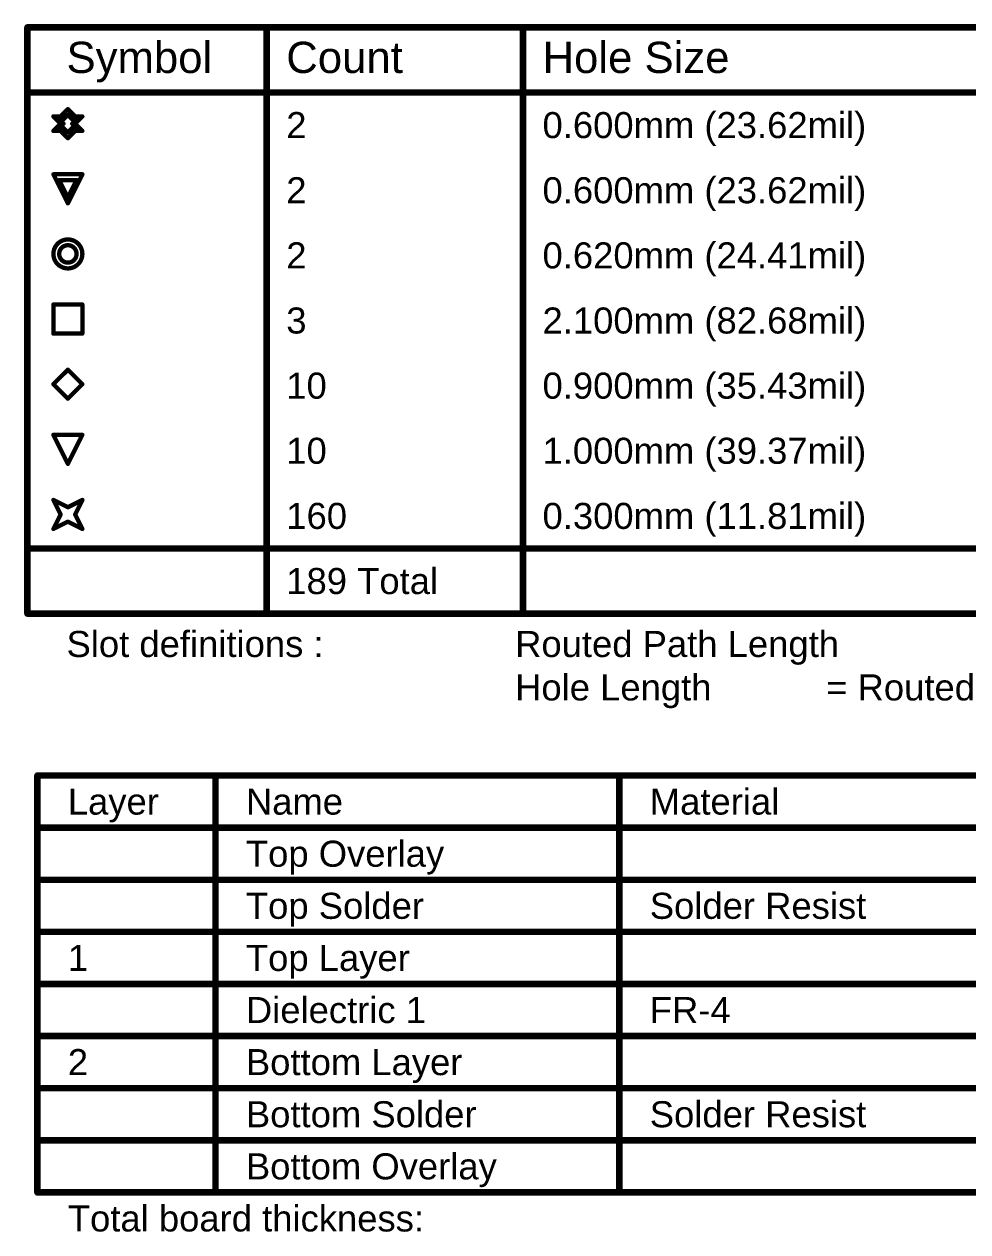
# Model space of a CAD drawing. Header units: inches. Extents: x -5 to 426, y -53 to 116.
# Drawn here: x 83.6 to 138.8, y -38.6 to 32.1 of the extents above; entities that cross this region are included whole.
import ezdxf

# ---------------------------------------------------------------- set-up
doc = ezdxf.new("R2010")
doc.units = ezdxf.units.IN
doc.layers.add('Drill Drawing', color=1, linetype='Continuous')
doc.layers.add('Fabrication', color=76, linetype='Continuous')
doc.styles.add('Arial', font='', dxfattribs={"height": 0.2})
doc.styles.get('Arial').set_extended_font_data('Arial')

msp = doc.modelspace()

# ---------------------------------------------------------------- linework, layer by layer
at = {"layer": 'Drill Drawing'}
for points in [[(83.782, 31.901, 0.381, 0.381, 0), (425.874, 31.901, 0.381, 0.381, 0)], [(83.782, -2.389, 0.381, 0.381, 0), (83.782, 31.901, 0.381, 0.381, 0)], [(97.774, -2.389, 0.381, 0.381, 0), (97.774, 31.901, 0.381, 0.381, 0)], [(112.756, -2.389, 0.381, 0.381, 0), (112.756, 31.901, 0.381, 0.381, 0)], [(83.782, 28.091, 0.381, 0.381, 0), (425.874, 28.091, 0.381, 0.381, 0)], [(85.724, 26.694, 0.254, 0.254, 0), (86.147, 27.117, 0.254, 0.254, 0)], [(85.893, 26.525, 0.254, 0.254, 0), (86.147, 26.779, 0.254, 0.254, 0)], [(86.147, 27.117, 0.254, 0.254, 0), (86.571, 26.694, 0.254, 0.254, 0)], [(86.147, 26.779, 0.254, 0.254, 0), (86.401, 26.525, 0.254, 0.254, 0)], [(85.301, 26.694, 0.254, 0.254, 0), (85.724, 26.271, 0.254, 0.254, 0)], [(85.301, 26.694, 0.254, 0.254, 0), (85.724, 26.694, 0.254, 0.254, 0)], [(85.301, 25.847, 0.254, 0.254, 0), (85.724, 26.271, 0.254, 0.254, 0)], [(85.639, 26.525, 0.254, 0.254, 0), (85.893, 26.271, 0.254, 0.254, 0)], [(85.639, 26.525, 0.254, 0.254, 0), (85.893, 26.525, 0.254, 0.254, 0)], [(85.639, 26.017, 0.254, 0.254, 0), (85.893, 26.271, 0.254, 0.254, 0)], [(85.639, 26.017, 0.254, 0.254, 0), (85.893, 26.017, 0.254, 0.254, 0)], [(85.893, 26.017, 0.254, 0.254, 0), (86.147, 25.763, 0.254, 0.254, 0)], [(86.147, 25.763, 0.254, 0.254, 0), (86.401, 26.017, 0.254, 0.254, 0)], [(86.401, 26.525, 0.254, 0.254, 0), (86.655, 26.525, 0.254, 0.254, 0)], [(86.401, 26.271, 0.254, 0.254, 0), (86.655, 26.525, 0.254, 0.254, 0)], [(86.401, 26.271, 0.254, 0.254, 0), (86.655, 26.017, 0.254, 0.254, 0)], [(86.401, 26.017, 0.254, 0.254, 0), (86.655, 26.017, 0.254, 0.254, 0)], [(86.571, 26.694, 0.254, 0.254, 0), (86.994, 26.694, 0.254, 0.254, 0)], [(86.571, 26.271, 0.254, 0.254, 0), (86.994, 26.694, 0.254, 0.254, 0)], [(86.571, 26.271, 0.254, 0.254, 0), (86.994, 25.847, 0.254, 0.254, 0)], [(85.301, 25.847, 0.254, 0.254, 0), (85.724, 25.847, 0.254, 0.254, 0)], [(85.724, 25.847, 0.254, 0.254, 0), (86.147, 25.424, 0.254, 0.254, 0)], [(86.147, 25.424, 0.254, 0.254, 0), (86.571, 25.847, 0.254, 0.254, 0)], [(86.571, 25.847, 0.254, 0.254, 0), (86.994, 25.847, 0.254, 0.254, 0)], [(85.301, 23.307, 0.254, 0.254, 0), (86.994, 23.307, 0.254, 0.254, 0)], [(85.301, 23.307, 0.254, 0.254, 0), (86.147, 21.614, 0.254, 0.254, 0)], [(86.147, 21.614, 0.254, 0.254, 0), (86.994, 23.307, 0.254, 0.254, 0)], [(85.639, 22.969, 0.254, 0.254, 0), (86.655, 22.969, 0.254, 0.254, 0)], [(85.639, 22.969, 0.254, 0.254, 0), (86.147, 21.953, 0.254, 0.254, 0)], [(86.147, 21.953, 0.254, 0.254, 0), (86.655, 22.969, 0.254, 0.254, 0)], [(85.301, 15.687, 0.254, 0.254, 0), (86.994, 15.687, 0.254, 0.254, 0)], [(85.301, 13.994, 0.254, 0.254, 0), (85.301, 15.687, 0.254, 0.254, 0)], [(86.994, 13.994, 0.254, 0.254, 0), (86.994, 15.687, 0.254, 0.254, 0)], [(85.301, 13.994, 0.254, 0.254, 0), (86.994, 13.994, 0.254, 0.254, 0)], [(85.301, 11.031, 0.254, 0.254, 0), (86.147, 11.877, 0.254, 0.254, 0)], [(86.147, 11.877, 0.254, 0.254, 0), (86.994, 11.031, 0.254, 0.254, 0)], [(85.301, 11.031, 0.254, 0.254, 0), (86.147, 10.184, 0.254, 0.254, 0)], [(86.147, 10.184, 0.254, 0.254, 0), (86.994, 11.031, 0.254, 0.254, 0)], [(85.301, 8.067, 0.254, 0.254, 0), (86.994, 8.067, 0.254, 0.254, 0)], [(85.301, 8.067, 0.254, 0.254, 0), (86.147, 6.374, 0.254, 0.254, 0)], [(86.147, 6.374, 0.254, 0.254, 0), (86.994, 8.067, 0.254, 0.254, 0)], [(85.301, 4.257, 0.254, 0.254, 0), (86.147, 3.834, 0.254, 0.254, 0)], [(85.301, 4.257, 0.254, 0.254, 0), (85.724, 3.411, 0.254, 0.254, 0)], [(86.147, 3.834, 0.254, 0.254, 0), (86.994, 4.257, 0.254, 0.254, 0)], [(86.571, 3.411, 0.254, 0.254, 0), (86.994, 4.257, 0.254, 0.254, 0)], [(85.301, 2.564, 0.254, 0.254, 0), (85.724, 3.411, 0.254, 0.254, 0)], [(86.571, 3.411, 0.254, 0.254, 0), (86.994, 2.564, 0.254, 0.254, 0)], [(85.301, 2.564, 0.254, 0.254, 0), (86.147, 2.987, 0.254, 0.254, 0)], [(86.147, 2.987, 0.254, 0.254, 0), (86.994, 2.564, 0.254, 0.254, 0)], [(83.782, 1.421, 0.381, 0.381, 0), (425.874, 1.421, 0.381, 0.381, 0)], [(83.782, -2.389, 0.381, 0.381, 0), (425.874, -2.389, 0.381, 0.381, 0)]]:
    msp.add_lwpolyline(points, format="xyseb", dxfattribs=at)
for points in [[(83.687, 31.901, 0.191, 0.191, 1), (83.877, 31.901, 0.191, 0.191, 1)], [(83.687, 31.901, 0.191, 0.191, 1), (83.877, 31.901, 0.191, 0.191, 1)], [(97.679, 31.901, 0.191, 0.191, 1), (97.869, 31.901, 0.191, 0.191, 1)], [(112.661, 31.901, 0.191, 0.191, 1), (112.851, 31.901, 0.191, 0.191, 1)], [(83.687, 28.091, 0.191, 0.191, 1), (83.877, 28.091, 0.191, 0.191, 1)], [(86.084, 27.117, 0.127, 0.127, 1), (86.211, 27.117, 0.127, 0.127, 1)], [(86.084, 27.117, 0.127, 0.127, 1), (86.211, 27.117, 0.127, 0.127, 1)], [(86.084, 26.779, 0.127, 0.127, 1), (86.211, 26.779, 0.127, 0.127, 1)], [(86.084, 26.779, 0.127, 0.127, 1), (86.211, 26.779, 0.127, 0.127, 1)], [(85.237, 26.694, 0.127, 0.127, 1), (85.364, 26.694, 0.127, 0.127, 1)], [(85.237, 26.694, 0.127, 0.127, 1), (85.364, 26.694, 0.127, 0.127, 1)], [(85.576, 26.525, 0.127, 0.127, 1), (85.703, 26.525, 0.127, 0.127, 1)], [(85.576, 26.525, 0.127, 0.127, 1), (85.703, 26.525, 0.127, 0.127, 1)], [(85.576, 26.017, 0.127, 0.127, 1), (85.703, 26.017, 0.127, 0.127, 1)], [(85.576, 26.017, 0.127, 0.127, 1), (85.703, 26.017, 0.127, 0.127, 1)], [(85.66, 26.694, 0.127, 0.127, 1), (85.787, 26.694, 0.127, 0.127, 1)], [(85.66, 26.694, 0.127, 0.127, 1), (85.787, 26.694, 0.127, 0.127, 1)], [(85.66, 26.271, 0.127, 0.127, 1), (85.787, 26.271, 0.127, 0.127, 1)], [(85.66, 26.271, 0.127, 0.127, 1), (85.787, 26.271, 0.127, 0.127, 1)], [(85.83, 26.525, 0.127, 0.127, 1), (85.957, 26.525, 0.127, 0.127, 1)], [(85.83, 26.525, 0.127, 0.127, 1), (85.957, 26.525, 0.127, 0.127, 1)], [(85.83, 26.271, 0.127, 0.127, 1), (85.957, 26.271, 0.127, 0.127, 1)], [(85.83, 26.271, 0.127, 0.127, 1), (85.957, 26.271, 0.127, 0.127, 1)], [(85.83, 26.017, 0.127, 0.127, 1), (85.957, 26.017, 0.127, 0.127, 1)], [(85.83, 26.017, 0.127, 0.127, 1), (85.957, 26.017, 0.127, 0.127, 1)], [(86.338, 26.525, 0.127, 0.127, 1), (86.465, 26.525, 0.127, 0.127, 1)], [(86.338, 26.525, 0.127, 0.127, 1), (86.465, 26.525, 0.127, 0.127, 1)], [(86.338, 26.271, 0.127, 0.127, 1), (86.465, 26.271, 0.127, 0.127, 1)], [(86.338, 26.271, 0.127, 0.127, 1), (86.465, 26.271, 0.127, 0.127, 1)], [(86.338, 26.017, 0.127, 0.127, 1), (86.465, 26.017, 0.127, 0.127, 1)], [(86.338, 26.017, 0.127, 0.127, 1), (86.465, 26.017, 0.127, 0.127, 1)], [(86.507, 26.694, 0.127, 0.127, 1), (86.634, 26.694, 0.127, 0.127, 1)], [(86.507, 26.694, 0.127, 0.127, 1), (86.634, 26.694, 0.127, 0.127, 1)], [(86.507, 26.271, 0.127, 0.127, 1), (86.634, 26.271, 0.127, 0.127, 1)], [(86.507, 26.271, 0.127, 0.127, 1), (86.634, 26.271, 0.127, 0.127, 1)], [(86.592, 26.525, 0.127, 0.127, 1), (86.719, 26.525, 0.127, 0.127, 1)], [(86.592, 26.525, 0.127, 0.127, 1), (86.719, 26.525, 0.127, 0.127, 1)], [(86.592, 26.017, 0.127, 0.127, 1), (86.719, 26.017, 0.127, 0.127, 1)], [(86.592, 26.017, 0.127, 0.127, 1), (86.719, 26.017, 0.127, 0.127, 1)], [(86.93, 26.694, 0.127, 0.127, 1), (87.057, 26.694, 0.127, 0.127, 1)], [(86.93, 26.694, 0.127, 0.127, 1), (87.057, 26.694, 0.127, 0.127, 1)], [(85.237, 25.847, 0.127, 0.127, 1), (85.364, 25.847, 0.127, 0.127, 1)], [(85.237, 25.847, 0.127, 0.127, 1), (85.364, 25.847, 0.127, 0.127, 1)], [(85.66, 25.847, 0.127, 0.127, 1), (85.787, 25.847, 0.127, 0.127, 1)], [(85.66, 25.847, 0.127, 0.127, 1), (85.787, 25.847, 0.127, 0.127, 1)], [(86.084, 25.763, 0.127, 0.127, 1), (86.211, 25.763, 0.127, 0.127, 1)], [(86.084, 25.763, 0.127, 0.127, 1), (86.211, 25.763, 0.127, 0.127, 1)], [(86.084, 25.424, 0.127, 0.127, 1), (86.211, 25.424, 0.127, 0.127, 1)], [(86.084, 25.424, 0.127, 0.127, 1), (86.211, 25.424, 0.127, 0.127, 1)], [(86.507, 25.847, 0.127, 0.127, 1), (86.634, 25.847, 0.127, 0.127, 1)], [(86.507, 25.847, 0.127, 0.127, 1), (86.634, 25.847, 0.127, 0.127, 1)], [(86.93, 25.847, 0.127, 0.127, 1), (87.057, 25.847, 0.127, 0.127, 1)], [(86.93, 25.847, 0.127, 0.127, 1), (87.057, 25.847, 0.127, 0.127, 1)], [(85.237, 23.307, 0.127, 0.127, 1), (85.364, 23.307, 0.127, 0.127, 1)], [(85.237, 23.307, 0.127, 0.127, 1), (85.364, 23.307, 0.127, 0.127, 1)], [(86.93, 23.307, 0.127, 0.127, 1), (87.057, 23.307, 0.127, 0.127, 1)], [(86.93, 23.307, 0.127, 0.127, 1), (87.057, 23.307, 0.127, 0.127, 1)], [(85.576, 22.969, 0.127, 0.127, 1), (85.703, 22.969, 0.127, 0.127, 1)], [(85.576, 22.969, 0.127, 0.127, 1), (85.703, 22.969, 0.127, 0.127, 1)], [(86.592, 22.969, 0.127, 0.127, 1), (86.719, 22.969, 0.127, 0.127, 1)], [(86.592, 22.969, 0.127, 0.127, 1), (86.719, 22.969, 0.127, 0.127, 1)], [(86.084, 21.953, 0.127, 0.127, 1), (86.211, 21.953, 0.127, 0.127, 1)], [(86.084, 21.953, 0.127, 0.127, 1), (86.211, 21.953, 0.127, 0.127, 1)], [(86.084, 21.614, 0.127, 0.127, 1), (86.211, 21.614, 0.127, 0.127, 1)], [(86.084, 21.614, 0.127, 0.127, 1), (86.211, 21.614, 0.127, 0.127, 1)], [(86.994, 18.651, 0.254, 0.254, 1), (85.301, 18.651, 0.254, 0.254, 1)], [(86.655, 18.651, 0.254, 0.254, 1), (85.639, 18.651, 0.254, 0.254, 1)], [(85.237, 18.651, 0.127, 0.127, 1), (85.364, 18.651, 0.127, 0.127, 1)], [(85.576, 18.651, 0.127, 0.127, 1), (85.703, 18.651, 0.127, 0.127, 1)], [(86.592, 18.651, 0.127, 0.127, 1), (86.719, 18.651, 0.127, 0.127, 1)], [(86.93, 18.651, 0.127, 0.127, 1), (87.057, 18.651, 0.127, 0.127, 1)], [(85.237, 15.687, 0.127, 0.127, 1), (85.364, 15.687, 0.127, 0.127, 1)], [(85.237, 15.687, 0.127, 0.127, 1), (85.364, 15.687, 0.127, 0.127, 1)], [(86.93, 15.687, 0.127, 0.127, 1), (87.057, 15.687, 0.127, 0.127, 1)], [(86.93, 15.687, 0.127, 0.127, 1), (87.057, 15.687, 0.127, 0.127, 1)], [(85.237, 13.994, 0.127, 0.127, 1), (85.364, 13.994, 0.127, 0.127, 1)], [(85.237, 13.994, 0.127, 0.127, 1), (85.364, 13.994, 0.127, 0.127, 1)], [(86.93, 13.994, 0.127, 0.127, 1), (87.057, 13.994, 0.127, 0.127, 1)], [(86.93, 13.994, 0.127, 0.127, 1), (87.057, 13.994, 0.127, 0.127, 1)], [(86.084, 11.877, 0.127, 0.127, 1), (86.211, 11.877, 0.127, 0.127, 1)], [(86.084, 11.877, 0.127, 0.127, 1), (86.211, 11.877, 0.127, 0.127, 1)], [(85.237, 11.031, 0.127, 0.127, 1), (85.364, 11.031, 0.127, 0.127, 1)], [(85.237, 11.031, 0.127, 0.127, 1), (85.364, 11.031, 0.127, 0.127, 1)], [(86.93, 11.031, 0.127, 0.127, 1), (87.057, 11.031, 0.127, 0.127, 1)], [(86.93, 11.031, 0.127, 0.127, 1), (87.057, 11.031, 0.127, 0.127, 1)], [(86.084, 10.184, 0.127, 0.127, 1), (86.211, 10.184, 0.127, 0.127, 1)], [(86.084, 10.184, 0.127, 0.127, 1), (86.211, 10.184, 0.127, 0.127, 1)], [(85.237, 8.067, 0.127, 0.127, 1), (85.364, 8.067, 0.127, 0.127, 1)], [(85.237, 8.067, 0.127, 0.127, 1), (85.364, 8.067, 0.127, 0.127, 1)], [(86.93, 8.067, 0.127, 0.127, 1), (87.057, 8.067, 0.127, 0.127, 1)], [(86.93, 8.067, 0.127, 0.127, 1), (87.057, 8.067, 0.127, 0.127, 1)], [(86.084, 6.374, 0.127, 0.127, 1), (86.211, 6.374, 0.127, 0.127, 1)], [(86.084, 6.374, 0.127, 0.127, 1), (86.211, 6.374, 0.127, 0.127, 1)], [(85.237, 4.257, 0.127, 0.127, 1), (85.364, 4.257, 0.127, 0.127, 1)], [(85.237, 4.257, 0.127, 0.127, 1), (85.364, 4.257, 0.127, 0.127, 1)], [(86.93, 4.257, 0.127, 0.127, 1), (87.057, 4.257, 0.127, 0.127, 1)], [(86.93, 4.257, 0.127, 0.127, 1), (87.057, 4.257, 0.127, 0.127, 1)], [(85.66, 3.411, 0.127, 0.127, 1), (85.787, 3.411, 0.127, 0.127, 1)], [(85.66, 3.411, 0.127, 0.127, 1), (85.787, 3.411, 0.127, 0.127, 1)], [(86.084, 3.834, 0.127, 0.127, 1), (86.211, 3.834, 0.127, 0.127, 1)], [(86.084, 3.834, 0.127, 0.127, 1), (86.211, 3.834, 0.127, 0.127, 1)], [(86.507, 3.411, 0.127, 0.127, 1), (86.634, 3.411, 0.127, 0.127, 1)], [(86.507, 3.411, 0.127, 0.127, 1), (86.634, 3.411, 0.127, 0.127, 1)], [(86.084, 2.987, 0.127, 0.127, 1), (86.211, 2.987, 0.127, 0.127, 1)], [(86.084, 2.987, 0.127, 0.127, 1), (86.211, 2.987, 0.127, 0.127, 1)], [(85.237, 2.564, 0.127, 0.127, 1), (85.364, 2.564, 0.127, 0.127, 1)], [(85.237, 2.564, 0.127, 0.127, 1), (85.364, 2.564, 0.127, 0.127, 1)], [(86.93, 2.564, 0.127, 0.127, 1), (87.057, 2.564, 0.127, 0.127, 1)], [(86.93, 2.564, 0.127, 0.127, 1), (87.057, 2.564, 0.127, 0.127, 1)], [(83.687, 1.421, 0.191, 0.191, 1), (83.877, 1.421, 0.191, 0.191, 1)], [(83.687, -2.389, 0.191, 0.191, 1), (83.877, -2.389, 0.191, 0.191, 1)], [(83.687, -2.389, 0.191, 0.191, 1), (83.877, -2.389, 0.191, 0.191, 1)], [(97.679, -2.389, 0.191, 0.191, 1), (97.869, -2.389, 0.191, 0.191, 1)], [(112.661, -2.389, 0.191, 0.191, 1), (112.851, -2.389, 0.191, 0.191, 1)]]:
    msp.add_lwpolyline(points, format="xyseb", close=True, dxfattribs=at)
at = {"layer": 'Fabrication'}
for points in [[(84.366, -36.246, 0.381, 0.381, 0), (84.366, -11.862, 0.381, 0.381, 0)], [(84.366, -11.862, 0.381, 0.381, 0), (199.652, -11.862, 0.381, 0.381, 0)], [(94.778, -36.246, 0.381, 0.381, 0), (94.778, -11.862, 0.381, 0.381, 0)], [(118.393, -36.246, 0.381, 0.381, 0), (118.393, -11.862, 0.381, 0.381, 0)], [(84.366, -14.91, 0.381, 0.381, 0), (199.652, -14.91, 0.381, 0.381, 0)], [(84.366, -17.958, 0.381, 0.381, 0), (94.778, -17.958, 0.381, 0.381, 0)], [(94.778, -17.958, 0.381, 0.381, 0), (118.393, -17.958, 0.381, 0.381, 0)], [(118.393, -17.958, 0.381, 0.381, 0), (140.231, -17.958, 0.381, 0.381, 0)], [(84.366, -21.006, 0.381, 0.381, 0), (94.778, -21.006, 0.381, 0.381, 0)], [(94.778, -21.006, 0.381, 0.381, 0), (118.393, -21.006, 0.381, 0.381, 0)], [(118.393, -21.006, 0.381, 0.381, 0), (140.231, -21.006, 0.381, 0.381, 0)], [(84.366, -24.054, 0.381, 0.381, 0), (94.778, -24.054, 0.381, 0.381, 0)], [(94.778, -24.054, 0.381, 0.381, 0), (118.393, -24.054, 0.381, 0.381, 0)], [(118.393, -24.054, 0.381, 0.381, 0), (140.231, -24.054, 0.381, 0.381, 0)], [(84.366, -27.102, 0.381, 0.381, 0), (94.778, -27.102, 0.381, 0.381, 0)], [(94.778, -27.102, 0.381, 0.381, 0), (118.393, -27.102, 0.381, 0.381, 0)], [(118.393, -27.102, 0.381, 0.381, 0), (140.231, -27.102, 0.381, 0.381, 0)], [(84.366, -30.15, 0.381, 0.381, 0), (94.778, -30.15, 0.381, 0.381, 0)], [(94.778, -30.15, 0.381, 0.381, 0), (118.393, -30.15, 0.381, 0.381, 0)], [(118.393, -30.15, 0.381, 0.381, 0), (140.231, -30.15, 0.381, 0.381, 0)], [(84.366, -33.198, 0.381, 0.381, 0), (94.778, -33.198, 0.381, 0.381, 0)], [(94.778, -33.198, 0.381, 0.381, 0), (118.393, -33.198, 0.381, 0.381, 0)], [(118.393, -33.198, 0.381, 0.381, 0), (140.231, -33.198, 0.381, 0.381, 0)], [(84.366, -36.246, 0.381, 0.381, 0), (94.778, -36.246, 0.381, 0.381, 0)], [(94.778, -36.246, 0.381, 0.381, 0), (118.393, -36.246, 0.381, 0.381, 0)], [(118.393, -36.246, 0.381, 0.381, 0), (140.231, -36.246, 0.381, 0.381, 0)]]:
    msp.add_lwpolyline(points, format="xyseb", dxfattribs=at)
for points in [[(84.271, -11.862, 0.191, 0.191, 1), (84.461, -11.862, 0.191, 0.191, 1)], [(84.271, -11.862, 0.191, 0.191, 1), (84.461, -11.862, 0.191, 0.191, 1)], [(94.683, -11.862, 0.191, 0.191, 1), (94.873, -11.862, 0.191, 0.191, 1)], [(118.298, -11.862, 0.191, 0.191, 1), (118.489, -11.862, 0.191, 0.191, 1)], [(84.271, -14.91, 0.191, 0.191, 1), (84.461, -14.91, 0.191, 0.191, 1)], [(84.271, -17.958, 0.191, 0.191, 1), (84.461, -17.958, 0.191, 0.191, 1)], [(94.683, -17.958, 0.191, 0.191, 1), (94.873, -17.958, 0.191, 0.191, 1)], [(94.683, -17.958, 0.191, 0.191, 1), (94.873, -17.958, 0.191, 0.191, 1)], [(118.298, -17.958, 0.191, 0.191, 1), (118.489, -17.958, 0.191, 0.191, 1)], [(118.298, -17.958, 0.191, 0.191, 1), (118.489, -17.958, 0.191, 0.191, 1)], [(84.271, -21.006, 0.191, 0.191, 1), (84.461, -21.006, 0.191, 0.191, 1)], [(94.683, -21.006, 0.191, 0.191, 1), (94.873, -21.006, 0.191, 0.191, 1)], [(94.683, -21.006, 0.191, 0.191, 1), (94.873, -21.006, 0.191, 0.191, 1)], [(118.298, -21.006, 0.191, 0.191, 1), (118.489, -21.006, 0.191, 0.191, 1)], [(118.298, -21.006, 0.191, 0.191, 1), (118.489, -21.006, 0.191, 0.191, 1)], [(84.271, -24.054, 0.191, 0.191, 1), (84.461, -24.054, 0.191, 0.191, 1)], [(94.683, -24.054, 0.191, 0.191, 1), (94.873, -24.054, 0.191, 0.191, 1)], [(94.683, -24.054, 0.191, 0.191, 1), (94.873, -24.054, 0.191, 0.191, 1)], [(118.298, -24.054, 0.191, 0.191, 1), (118.489, -24.054, 0.191, 0.191, 1)], [(118.298, -24.054, 0.191, 0.191, 1), (118.489, -24.054, 0.191, 0.191, 1)], [(84.271, -27.102, 0.191, 0.191, 1), (84.461, -27.102, 0.191, 0.191, 1)], [(94.683, -27.102, 0.191, 0.191, 1), (94.873, -27.102, 0.191, 0.191, 1)], [(94.683, -27.102, 0.191, 0.191, 1), (94.873, -27.102, 0.191, 0.191, 1)], [(118.298, -27.102, 0.191, 0.191, 1), (118.489, -27.102, 0.191, 0.191, 1)], [(118.298, -27.102, 0.191, 0.191, 1), (118.489, -27.102, 0.191, 0.191, 1)], [(84.271, -30.15, 0.191, 0.191, 1), (84.461, -30.15, 0.191, 0.191, 1)], [(94.683, -30.15, 0.191, 0.191, 1), (94.873, -30.15, 0.191, 0.191, 1)], [(94.683, -30.15, 0.191, 0.191, 1), (94.873, -30.15, 0.191, 0.191, 1)], [(118.298, -30.15, 0.191, 0.191, 1), (118.489, -30.15, 0.191, 0.191, 1)], [(118.298, -30.15, 0.191, 0.191, 1), (118.489, -30.15, 0.191, 0.191, 1)], [(84.271, -33.198, 0.191, 0.191, 1), (84.461, -33.198, 0.191, 0.191, 1)], [(94.683, -33.198, 0.191, 0.191, 1), (94.873, -33.198, 0.191, 0.191, 1)], [(94.683, -33.198, 0.191, 0.191, 1), (94.873, -33.198, 0.191, 0.191, 1)], [(118.298, -33.198, 0.191, 0.191, 1), (118.489, -33.198, 0.191, 0.191, 1)], [(118.298, -33.198, 0.191, 0.191, 1), (118.489, -33.198, 0.191, 0.191, 1)], [(84.271, -36.246, 0.191, 0.191, 1), (84.461, -36.246, 0.191, 0.191, 1)], [(84.271, -36.246, 0.191, 0.191, 1), (84.461, -36.246, 0.191, 0.191, 1)], [(94.683, -36.246, 0.191, 0.191, 1), (94.873, -36.246, 0.191, 0.191, 1)], [(94.683, -36.246, 0.191, 0.191, 1), (94.873, -36.246, 0.191, 0.191, 1)], [(94.683, -36.246, 0.191, 0.191, 1), (94.873, -36.246, 0.191, 0.191, 1)], [(118.298, -36.246, 0.191, 0.191, 1), (118.489, -36.246, 0.191, 0.191, 1)], [(118.298, -36.246, 0.191, 0.191, 1), (118.489, -36.246, 0.191, 0.191, 1)], [(118.298, -36.246, 0.191, 0.191, 1), (118.489, -36.246, 0.191, 0.191, 1)]]:
    msp.add_lwpolyline(points, format="xyseb", close=True, dxfattribs=at)

# ---------------------------------------------------------------- texts
at = {"layer": 'Drill Drawing', "style": 'Arial'}
for s, height, p in [('Symbol', 1.8288, (86.068, 29.234)), ('Count', 1.8288, (98.917, 29.234)), ('Hole Size', 1.8288, (113.899, 29.234)), ('2', 1.524, (98.917, 25.424)), ('0.600mm (23.62mil)', 1.524, (113.899, 25.424)), ('2', 1.524, (98.917, 21.614)), ('0.600mm (23.62mil)', 1.524, (113.899, 21.614)), ('2', 1.524, (98.917, 17.804)), ('0.620mm (24.41mil)', 1.524, (113.899, 17.804)), ('2.100mm (82.68mil)', 1.524, (113.899, 13.994)), ('3', 1.524, (98.917, 13.994)), ('10', 1.524, (98.917, 10.184)), ('0.900mm (35.43mil)', 1.524, (113.899, 10.184)), ('10', 1.524, (98.917, 6.374)), ('1.000mm (39.37mil)', 1.524, (113.899, 6.374)), ('160', 1.524, (98.917, 2.564)), ('0.300mm (11.81mil)', 1.524, (113.899, 2.564)), ('189 Total', 1.524, (98.917, -1.246)), ('Slot definitions :', 1.524, (86.068, -4.928)), ('Routed Path Length', 1.524, (112.298, -4.928)), ('Hole Length', 1.524, (112.298, -7.468)), (' = Routed Path Length + Tool Size = Slot length as defined in the PCB layout', 1.524, (129.895, -7.468))]:
    msp.add_text(s, height=height, dxfattribs=at).set_placement(p)
at = {"layer": 'Fabrication', "style": 'Arial'}
for s, p in [('Layer', (86.144, -14.148)), ('Name', (96.556, -14.148)), ('Material', (120.171, -14.148)), ('Top Overlay', (96.556, -17.196)), ('Top Solder', (96.556, -20.244)), ('Solder Resist', (120.171, -20.244)), ('1', (86.144, -23.292)), ('Top Layer', (96.556, -23.292)), ('Dielectric 1', (96.556, -26.34)), ('FR-4', (120.171, -26.34)), ('2', (86.144, -29.388)), ('Bottom Layer', (96.556, -29.388)), ('Bottom Solder', (96.556, -32.436)), ('Solder Resist', (120.171, -32.436)), ('Bottom Overlay', (96.556, -35.484)), ('Total board thickness:', (86.144, -38.532))]:
    msp.add_text(s, height=1.524, dxfattribs=at).set_placement(p)

doc.saveas('drawing.dxf')
